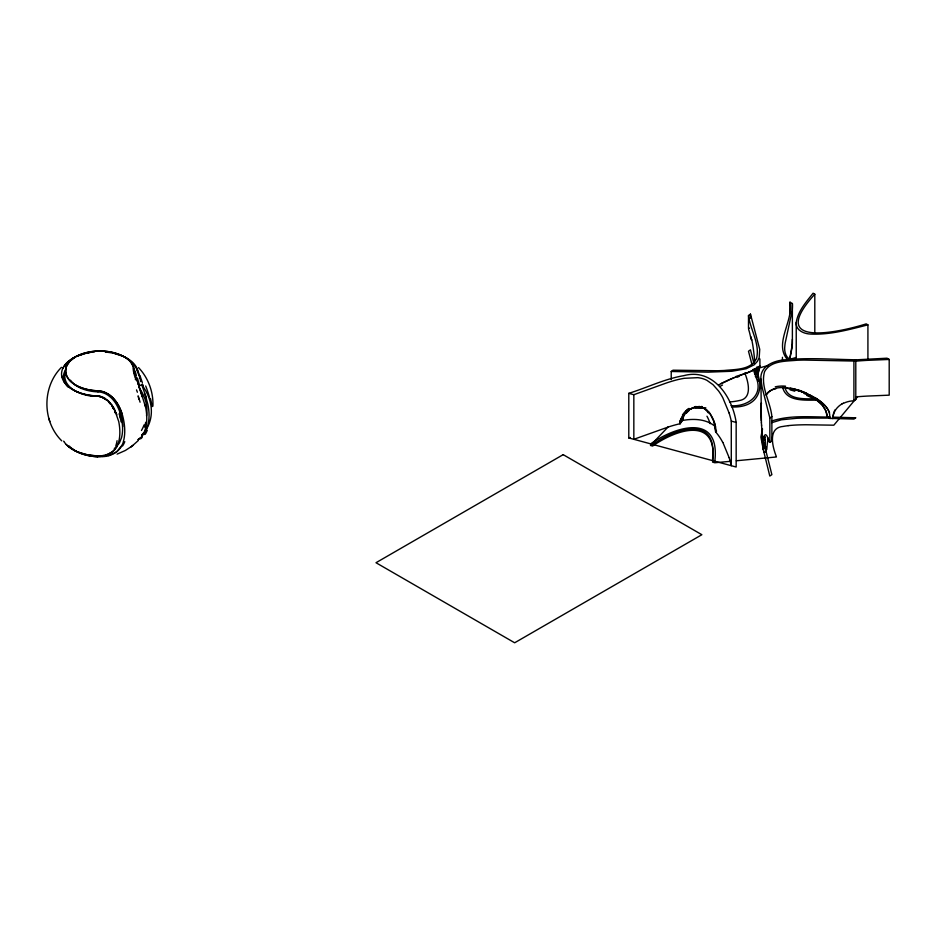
<?xml version="1.0" encoding="UTF-8"?>
<svg xmlns="http://www.w3.org/2000/svg" width="936" height="936" viewBox="0 0 936 936"><rect width="100%" height="100%" fill="white"/><g stroke="black" fill="none" stroke-linecap="round" stroke-linejoin="round"><path stroke-width="1.4" d="M782.438 360.149L782.438 357.306M757.774 376.33C758.218 380.472 753.854 373.909 755.644 371.37M760.898 410.775L761.389 403.053M700.924 407.815L701.661 407.827L701.719 406.364M152.896 406.212C153.551 392.114 148.274 377.84 138.551 367.602M761.413 422.932L760.909 379.033C759.915 365.566 775.113 360.185 786.146 359.74C809.312 357.552 832.595 359.412 855.797 359.775L855.797 399.216L853.913 400.55L853.913 361.05L855.797 359.775M760.98 407.698L760.921 412.905M755.527 373.359L756.031 368.316L755.68 371.042M761.015 406.879L761.401 402.96M831.905 418.427L832.981 418.462L833.063 417.152A22.756 18.03 3.6 0 1 835.006 409.898M758.441 372.434L758.803 369.545M758.476 372.013L759.915 365.964L759.892 358.933M700.187 407.803L695.717 407.733L695.893 406.423M796.232 360.114L796.232 322.405C798.045 310.986 806.177 301.977 813.091 293.214L814.8 294.196L814.8 333.356M66.503 366.105C61.542 383.187 84.509 390.745 97.765 390.745A19.609 19.387 22 0 1 102.738 391.587M144.553 431.309L145.595 428.126A50.708 29.273 60 0 0 145.595 407.078L138.469 384.345M762.536 428.945L760.909 437.053L763.273 449.678M62.689 368.573C77.641 342.751 137.229 344.085 140.611 381.595M144.039 432.596L141.278 437.135L138.095 439.581M752.965 370.469L759.915 365.976L753.667 370.13M146.121 429.881L141.745 435.193A53.083 42.05 23.4 0 0 141.745 384.743L138.832 386.077M121.914 445.372L116.637 451.877L108.67 455.633M114.274 450.298L116.86 446.671L118.708 441.815A48.824 28.197 60 0 0 118.72 421.516L114.274 408.693M681.537 418.216L684.637 413.654L688.814 410.05M681.817 417.643L680.191 423.692A92.196 53.235 0 0 0 668.362 426.98L633.836 439.3L633.836 394.711L666.701 382.894A104.188 60.15 0 0 1 678.05 379.548L680.706 378.986A52.065 30.057 0 0 1 684.181 378.32L697.753 377.664A18.053 10.425 0 0 1 703.24 378.811L705.194 379.536A20.604 11.899 0 0 1 706.961 380.367L713.021 384.684L718.555 390.955A128.922 74.435 0 0 1 722.849 397.847L729.132 413.045M66.245 366.748L69.767 361.319L75.547 356.873M143.512 433.66L142.003 436.188M145.665 430.759L147.923 424.944A48.859 28.197 60 0 0 147.923 404.656L145.408 395.191M116.836 446.706L112.191 452.146L105.487 455.212M766.058 395.004C775.534 381.771 795.319 389.236 807.709 393.962M682.087 417.152L683.081 415.607M766.174 394.828L768.573 391.786M685.07 412.647L683.105 416.38L682.356 420.486L680.191 423.692C680.811 414.508 689.832 406.949 698.853 406.797M716.567 431.203L715.888 432.21A113.209 65.356 0 0 1 722.767 442.459M685.175 412.483L683.081 416.461L682.356 420.486L680.32 420.872M685.597 411.934L686.158 411.232M685.725 411.758L686.942 410.366M857.785 396.478L833.836 425.19L805.966 424.757A167.673 96.806 0 0 0 801.789 424.827L800.853 424.85A91.178 52.638 0 0 0 788.159 425.634M814.8 294.196C766.561 347.42 836.023 333.31 866.209 323.879L867.918 324.862L867.918 359.681M61.448 367.333C41.944 386.849 42.097 421.504 61.753 440.856M668.421 426.617L650.438 445.466L652.626 446.051C676.588 429.109 718.193 415.678 712.588 462.138L714.835 462.747L730.606 461.296M138.352 440.47L132.128 446.051M114.087 450.497L108.225 454.334L101.158 455.914M687.387 409.909L688.042 409.289M140.388 438.071L138.177 439.546M115.795 447.291L119.422 442.962L121.528 437.685A46.39 26.77 60 0 0 121.528 418.427C119.609 408.938 115.034 399.075 106.259 394.173A19.761 19.469 21.8 0 0 103.428 392.933L102.504 392.617A17.948 17.749 22.2 0 0 97.952 391.903M117.094 454.135L125.365 450.473L131.917 446.203M130.736 447.115L133.368 445.103M671.229 371.487L672.996 370.2L717.175 370.726A150.813 87.071 0 0 0 724.394 370.469C735.357 369.287 750.836 370.118 756.545 358.523C760.161 343.816 750.333 329.893 748.496 315.537L750.461 314.11L759.728 349.35L759.19 357.622L757.364 361.425L754.147 364.818L746.086 368.772L731.858 371.264L708.423 372.142L671.229 371.487L671.229 379.548M114.297 448.414L115.058 447.876M135.31 379.548L136.492 378.741C133.977 370.609 133.462 360.758 124.277 356.92M771.872 416.625L771.872 441.055L769.86 442.354L769.86 417.994L771.872 416.625C770.503 401.591 760.149 386.79 764.583 371.592C770.784 360.465 785.842 361.355 796.805 360.266A150.813 87.071 0 0 1 804.036 360.067L853.913 361.05M771.837 422.639L781.466 419.773L796.805 418.287A150.813 87.071 0 0 1 804.036 418.088L829.951 418.111L827.19 416.988A22.183 18.1 4.3 0 0 826.757 413.455C822.58 400.456 808.961 393.916 796.91 389.774M689.282 409.746L690.23 409.172M689.715 409.477C704.562 399.613 716.543 418.942 715.888 432.21L714.086 421.996L710.272 413.958M842.072 403.872L843.406 403.147M718.942 384.719L734.105 377.664M721.165 383.467L729.004 379.724M729.904 379.337L737.194 376.506M748.496 315.537L748.496 328.548L749.596 328.115M749.373 372.037L739.288 375.757M76.764 356.288L85.141 353.562M771.907 420.943C790.627 414.87 810.775 417.105 830.15 417.07M82.181 353.89L83.246 353.539M80.157 354.966L81.35 354.568M628.793 393.342C647.197 387.598 664.724 378.858 683.853 375.64C713.138 367.684 732.525 397.238 736.164 422.428L736.164 467.017L628.793 437.943L628.793 393.342L633.836 394.711M628.793 437.943L630.256 437.463M752.93 369.779L768.327 365.403M787.913 359.834L796.302 357.447M867.918 324.862C849.092 329.601 829.881 335.065 810.272 334.047C803.778 333.778 795.424 330.162 796.232 322.405M680.086 420.919C691.938 418.439 705.826 418.287 715.49 426.711M86.416 353.223L89.119 352.767M788.17 425.669L784.918 426.114A34.375 19.843 0 0 0 783.163 426.43C767.637 427.623 772.446 446.659 776.225 456.218M731.858 406.985C757.095 408.026 765.905 389.926 755.586 369.053M102.749 456.639C112.109 456.347 121.68 450.508 123.564 440.844A50.708 29.273 60 0 0 123.564 419.796C121.785 410.073 116.591 399.415 108.4 394.173M731.028 405.733C748.461 406.856 764.735 394.536 755.387 376.05M736.339 460.769L776.435 456.967M855.574 359.857L887.035 358.195L889.2 359.447L889.2 395.167L867.227 396.08A266.854 154.066 0 0 0 858.616 396.653L855.855 396.876M855.855 361.156L858.616 360.933A266.854 154.066 0 0 1 867.227 360.36L889.2 359.447M817.268 400.163C805.545 400.011 786.24 402.035 782.648 387.375M816.426 398.876C806.083 398.537 787.855 400.784 784.918 387.258M705.849 407.85L692.675 407.686M829.39 417.046L827.19 416.988L825.856 410.728L822.323 405.124L813.84 397.741M815.701 398.139C822.522 402.667 831.203 409.02 829.553 418.369L853.913 419.071L855.797 417.795L832.701 417.14M830.84 418.404L829.553 418.369M763.905 451.936L766.233 452.018A40.19 5.253 84.7 0 1 766.327 446.94M114.087 408.33L108.225 400.69L100.246 396.384A14.555 14.426 23.9 0 0 97.531 396.022C85.34 395.378 71.662 392.114 64.034 381.783M97.531 455.996L87.013 454.756L77.548 451.889M785.643 387.96L800.21 391.084M783.912 387.013L785.55 387.2M784.38 387.059L785.491 387.188M790.136 387.984L792.546 388.534M114.66 353.574L122.85 356.23L122.288 355.996M729.132 413.045A301.556 174.108 0 0 1 731.285 421.106L736.164 422.428M793.787 388.861L796.279 389.575M795.202 389.259L795.998 389.493M796.793 389.739L799.157 390.534M102.749 391.552L103.767 391.891M802.831 391.938L803.895 392.395M102.691 397.835L103.51 398.209M809.734 394.887C817.713 398.853 825.95 404.188 829.553 412.694M807.054 393.857L808.318 394.489M808.938 394.816L813.244 397.344M790.768 359.834C785.468 357.482 784.111 351.14 784.836 345.91A133.567 77.115 0 0 1 785.199 342.962L792.16 310.764A148.04 85.468 0 0 0 792.429 306.844L792.441 305.908A111.033 64.104 0 0 0 792.382 303.556L789.984 302.176L789.984 313.607M104.317 398.642L105.16 399.157M72.341 448.835L75.629 451.023M66.245 444.518C74.658 452.462 86.346 456.323 97.765 456.756A34.375 19.75 0.1 0 1 88.382 455.575A34.421 19.867 0 0 1 69.287 446.016M105.967 399.707L106.751 400.315M787.796 359.939C773.206 344.038 793.845 320.966 789.984 302.176M108.962 402.41L110.331 404.036M709.02 412.25L709.535 412.928M111.84 406.06L112.437 406.879M709.897 413.408L706.844 409.991A14.426 13.537 -62.8 0 0 694.758 407.09M113.01 407.71L114.052 409.418M112.694 407.663L113.221 408.646M722.873 442.447L729.132 457.645M114.531 410.284L115.807 412.94M114.648 411.723L115.058 412.776M141.745 384.743L145.337 394.957M138.75 385.117L139.324 386.673M138.692 384.953L137.405 381.385L137.709 382.262M138.364 384.052L137.873 382.707M116.883 414.753L111.992 404.972L105.206 398.432A17.117 16.86 21.7 0 0 103.171 397.309A15.105 14.976 24 0 0 97.531 395.986M142.494 395.682L142.705 396.314M121.914 413.466C119.258 405.358 114.508 397.472 106.856 393.26A21.622 21.294 21.7 0 0 103.767 391.891M145.103 394.243L146.133 397.554M48.766 418.24L49.222 419.679M49.362 420.159L49.819 421.586M139.066 386.615L141.628 394.898M138.774 385.714L138.224 383.947M714.25 422.522L715.408 427.19M744.799 372.996C748.39 381.794 752.755 398.759 738.949 400.608A27.881 16.099 0 0 1 737.404 400.936L734.503 401.427A79.56 45.934 0 0 1 729.53 401.989M753.328 369.217L754.884 374.377M752.123 365.157L748.496 351.257L750.461 349.83L753.948 363.472M141.898 395.823L142.155 396.735M765.94 450.976L771.872 474.646L769.802 476.05L763.589 450.813M765.987 451.14L765.589 449.713M765.707 450.134L765.414 449.093M763.717 451.257L762.84 448.098M765.531 449.502L763.788 442.377M765.355 448.882L765.297 447.537M762.817 448.005L762.372 436.972M135.31 377.746L135.568 378.729M769.31 439.908L769.86 442.354M771.638 440.06L771.872 441.055M145.092 404.785L145.595 407.078M61.881 376.857L61.671 375.745M769.86 417.994L762.126 387.305L760.909 379.033M761.553 424.991L762.395 437.287M763.285 438.82L763.179 436.351M761.576 425.33L761.389 422.651M764.864 436.644L765.098 440.774M761.272 420.872L760.991 415.631M764.876 436.843L764.934 437.791M792.382 339.277L791.95 348.215L789.61 359.845L792.382 343.723L792.382 303.556M762.419 437.849L762.466 438.715M765.04 439.686L765.238 444.565M762.547 440.423L762.606 442.096M765.192 443.009L765.215 443.629M765.227 443.945L765.262 445.477M760.956 414.706L760.898 411.781M765.25 444.869L765.285 446.367M762.664 443.734L762.676 444.53M765.274 445.77L765.297 447.244M765.285 446.659L765.297 448.11M762.711 446.098L762.746 447.724L765.297 448.391M750.461 314.11L750.461 318.228M731.285 421.106L731.285 465.695A301.556 174.108 0 0 0 729.132 457.645M142.88 385.761A23.224 0.913 69.6 0 1 142.225 383.959M143.126 385.983A23.295 0.76 69.7 0 1 142.576 384.485M136.457 368.936A26.793 0.796 70 0 1 140.26 378.741M138.809 387.282A48.532 38.434 23.4 0 1 146.531 415.935M142.366 382.602A16.79 1.977 68.5 0 1 140.061 375.792M138.13 372.586A38.236 22.066 0.3 0 0 137.861 371.03A38.306 22.23 -0.1 0 0 114.59 353.399M97.519 396.127A38.306 22.23 -0.1 0 1 66.339 363.215A38.329 22.101 -0.1 0 1 72.821 358.324M72.727 358.277A38.306 22.23 -0.1 0 1 94.571 351.936M105.663 351.959A38.306 22.23 -0.1 0 1 108.342 352.252M105.253 352.065A38.329 22.101 -0.1 0 1 113.361 353.258M119.398 414.613A44.577 32.994 50.2 0 1 121.06 421.867M117.047 440.716A44.577 27.226 54.6 0 1 115.818 445.747M101.217 456.019A14.695 6.774 3.7 0 1 97.531 456.101M105.628 455.68A15.842 7.979 5.2 0 1 97.578 456.511M97.531 455.926A38.306 22.031 0 0 1 87.048 454.697A38.353 22.148 0 0 1 69.194 447.174M69.311 447.221A38.306 22.031 0 0 1 64.432 442.295M64.046 441.769A38.353 22.148 0 0 1 63.66 441.172M92.933 396.349A35.041 20.229 0 0 1 65.614 372.271M134.222 372.505A35.041 20.229 0 0 1 134.854 375.277M99.391 396.852A13.42 13.315 24 0 1 101.053 397.227M136.527 389.891A36.305 1.299 70 0 1 137.37 392.231M138.083 395.834A46.355 13.116 68.8 0 1 140.072 402.199M147.315 430.15A47.49 25.553 65.3 0 1 145.22 434.292M145.197 432.362A47.104 22.394 73.5 0 1 144.027 434.608M142.249 437.323A36.118 13.771 86 0 1 140.517 438.867M102.667 456.499A19.715 8.81 3.5 0 1 97.765 456.604M107.745 455.294A20.955 9.348 3.4 0 1 97.718 456.171M124.781 441.663A47.549 30.9 44.2 0 1 122.604 445.945M119.176 413.513A47.549 30.092 56.9 0 1 120.873 419.375M108.202 394.267A21.212 20.732 22.9 0 0 97.765 390.803A34.375 19.925 0 0 1 65.497 370.516A34.375 19.925 0 0 1 99.181 351A34.375 19.925 0 0 1 134.187 369.697M135.03 377.173A21.235 4.937 64.4 0 1 133.193 368.059M97.952 391.88A31.45 18.158 0 0 1 70.457 380.18M145.677 422.276A44.577 20.721 74.6 0 1 144.507 427.167M150.392 398.373A44.448 23.33 62.5 0 1 152.088 406.61M144.074 424.921A33.275 10.928 -84.3 0 1 141.465 430.478M145.7 385.995A33.427 8.681 69 0 1 149.374 396.805M138.352 396.513A41.593 16.696 77.5 0 1 138.797 399.286M139.476 385.047A16.825 1.989 70.7 0 1 137.452 377.969M68.012 387.048A36.41 21.025 0 0 1 65.731 369.568M134.105 369.697A36.41 21.025 0 0 1 136.223 375.582M120.276 412.448A41.593 32 44 0 1 122.674 426.629M755.527 376.518A22.534 3.147 84.3 0 1 755.574 373.546M757.973 376.927A23.459 3.136 84.5 0 1 758.289 371.522M757.938 376.787A23.599 3.147 84.5 0 1 758.312 371.019M752.521 370.551A19.937 2.527 -18.1 0 1 748.987 372.072M737.194 377.161A39.698 3.662 -20.2 0 1 738.984 376.506M719.889 386.474A51.246 34.878 -13.9 0 1 722.533 385.047M701.637 407.827A27.752 22.604 0.3 0 1 701.672 406.938M756.779 367.134A29.613 3.896 84.6 0 1 756.932 373.721L754.755 373.932A29.613 4.165 84.2 0 0 754.662 369.182M751.737 339.452A29.613 4.2 84.2 0 1 754.673 360.945M750.976 336.796A29.589 3.077 83.6 0 1 751.631 340.131M748.554 329.32A29.601 2.749 83.1 0 1 750.976 339.007M806.82 395.507A69.346 60.372 -6.5 0 1 814.706 399.415M768.69 391.891A19.422 14.929 24.8 0 1 775.932 388.721M790.089 389.867A69.755 63.344 54.4 0 1 794.758 391.225M799.262 390.265A80.285 76.378 -48.8 0 1 802.936 391.716M804.024 392.125A74.974 69.358 -26.1 0 1 807.183 393.611M853.995 399.66A22.756 18.03 3.6 0 1 855.797 399.637M843.523 403.299A22.756 18.065 3.6 0 1 853.936 400.772M832.981 418.462A22.756 18.556 5 0 1 842.096 403.849M758.195 378.741A41.816 3.802 88.4 0 1 758.464 381.186M753.468 370.176A20.182 2.586 -18 0 1 751.643 371.019A21.13 2.831 -17.7 0 1 744.892 373.663M735.45 376.693A34.69 2.293 -18.8 0 1 745.688 373.3M757.06 367.427A29.613 4.13 84.3 0 1 757.201 374.447M695.752 406.961A24.523 20.381 3.6 0 1 695.729 407.733M804.059 393.483A78.893 72.212 -18.5 0 1 809.289 395.671M800.151 391.225A84.287 80.028 -38.3 0 1 804.422 392.734M775.207 386.837A35.627 31.192 41.4 0 1 785.573 386.17M762.782 446.87A41.593 5.405 84.7 0 1 769.31 442.237M766.783 449.537A41.734 4.996 88 0 1 768.222 438.177M679.981 423.727A15.268 12.109 -28.1 0 1 681.197 418.146M682.648 420.463A16.848 13.116 -28.8 0 1 685.737 412.846M715.022 427.027A14.999 5.429 74.1 0 1 715.525 431.812M690.323 409.348A20.065 19.434 -78 0 1 694.816 407.371M706.961 416.204A23.353 12.133 71.3 0 1 710.167 423.68M698.899 406.399A15.385 13.853 -87.7 0 1 708.318 412.799M682.379 415.186A22.581 21.832 24.5 0 1 688.966 408.4M686.287 413.256A21.657 18.229 -15.3 0 1 689.06 410.53M712.694 456.534L712.588 460.699L714.835 461.296C720.498 412.834 675.991 425.962 650.438 444.027L652.626 444.612C672.855 429.788 716.496 413.665 712.694 456.534M563.179 454.65L375.991 562.723L514.66 642.786L701.86 534.713L563.179 454.65M754.159 360.664L754.147 360.5A29.613 4.165 84.2 0 1 754.311 362.735L754.159 360.664M135.708 377.77A24.944 3.744 67.9 0 0 136.691 380.706A24.98 3.732 67.9 0 1 135.743 377.828"/></g></svg>
